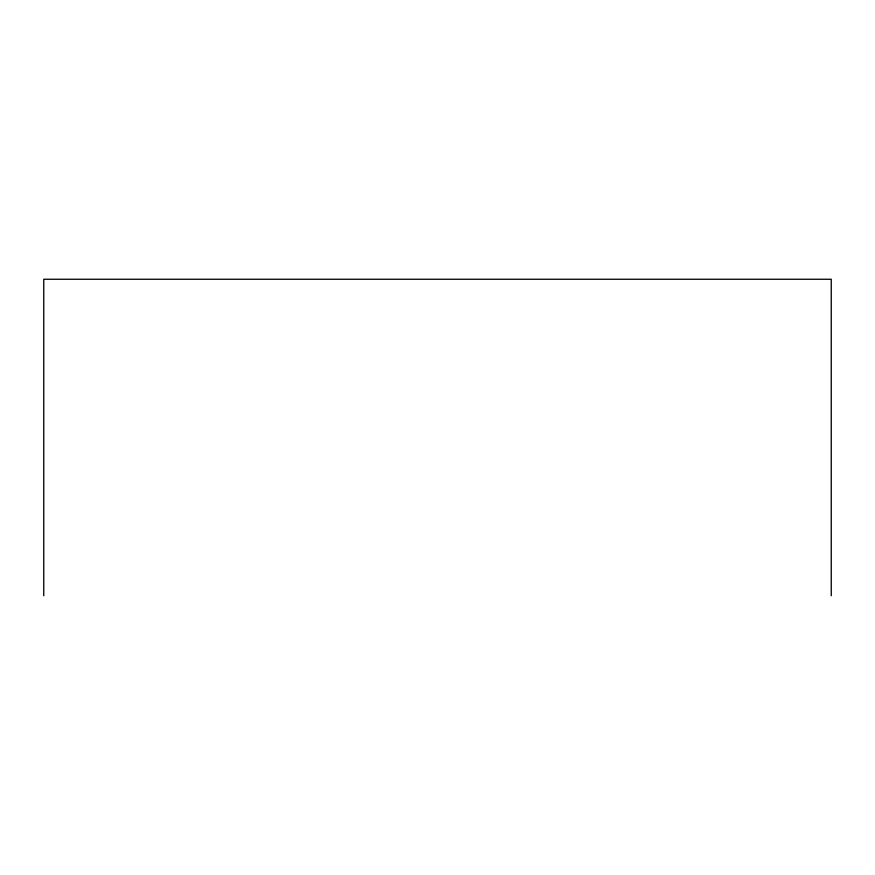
<?xml version="1.0" encoding="UTF-8"?>
<svg xmlns="http://www.w3.org/2000/svg" width="875" height="875" viewBox="0 0 875 875"><rect width="100%" height="100%" fill="white"/><g stroke="black" fill="none" stroke-linecap="round" stroke-linejoin="round"><path stroke-width="1.31" d="M831.25 595.744L831.25 279.256L43.75 279.256L43.75 595.744"/></g></svg>
